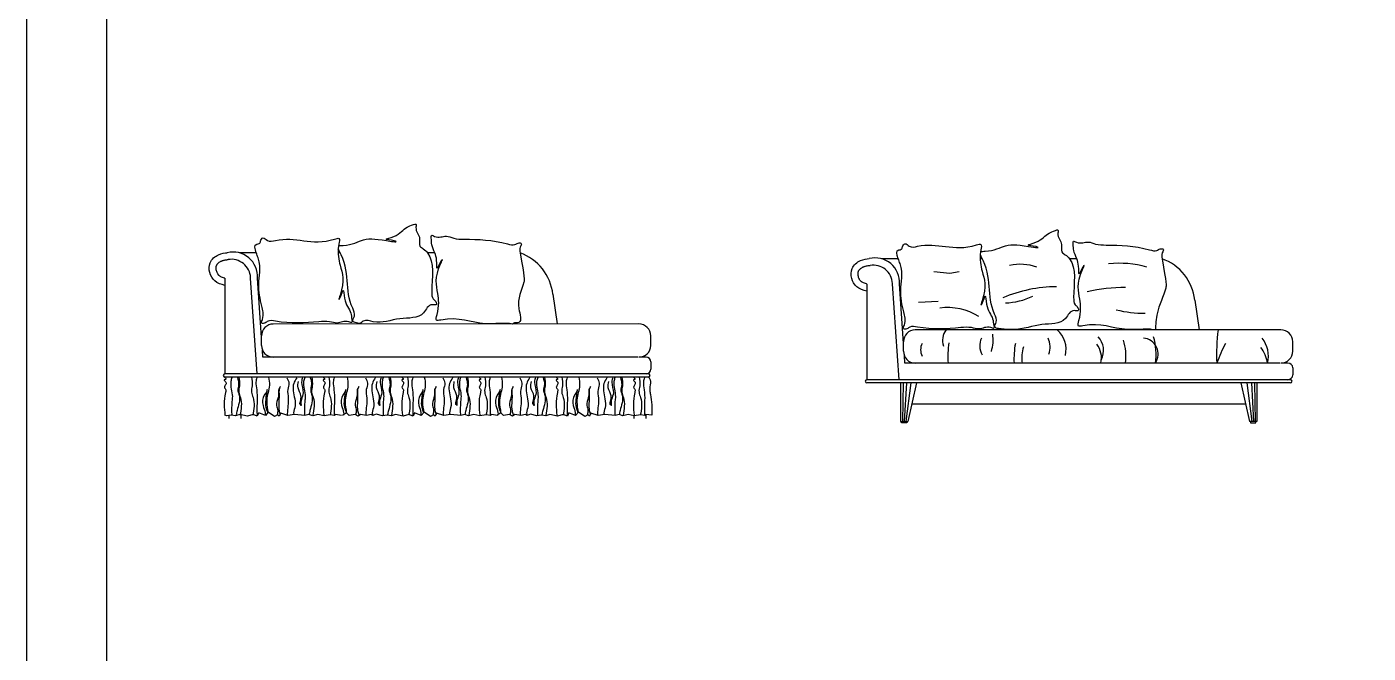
# Model space of a CAD drawing. Header units: inches. Extents: x 18.5 to 61, y 8.5 to 33.3.
# Drawn here: x 18.5 to 24.17, y 15.4 to 18.04 of the extents above; entities that cross this region are included whole.
import ezdxf

# ---------------------------------------------------------------- set-up
doc = ezdxf.new("R2010")
doc.units = ezdxf.units.IN
doc.header["$MEASUREMENT"] = 0
for name, color, linetype in [('02', 2, 'Continuous'), ('1', 1, 'Continuous'), ('4', 4, 'Continuous'), ('kadrbm', 4, 'Continuous')]:
    doc.layers.add(name, color=color, linetype=linetype)

# ---------------------------------------------------------------- blocks, each defined once
blk = doc.blocks.new('kadrbm')
at = {"layer": 'kadrbm', "color": 4}
blk.add_lwpolyline([(0, 0), (0, 24.7972), (21, 24.7972), (21, 0), (0, 0)], close=True, dxfattribs=at)
blk.add_lwpolyline([(20.6631, 0.3257), (20.6631, 24.4603), (0.3369, 24.4603), (0.3369, 0.3257), (20.6631, 0.3257)], dxfattribs=at)

msp = doc.modelspace()

# ---------------------------------------------------------------- linework, layer by layer
at = {"layer": '02'}
for p, q in [((19.8299, 17.0899), (19.8207, 17.0899)), ((22.3378, 17.0115), (22.4063, 17.0043)), ((22.4063, 17.0043), (22.4459, 17.0115)), ((19.4785, 16.579), (19.4503, 16.9834)), ((19.497, 16.7325), (19.4795, 16.9833)), ((22.2729, 16.8819), (22.3558, 16.8855)), ((21.0918, 16.7899), (19.5465, 16.7894)), ((19.4965, 16.6993), (19.4965, 16.7394)), ((19.5028, 16.6493), (19.5007, 16.6792)), ((21.0874, 16.6493), (19.5028, 16.6493)), ((21.1323, 16.579), (19.3418, 16.579)), ((21.1323, 16.5654), (19.3418, 16.5654)), ((22.2082, 16.5408), (22.2053, 16.3783)), ((22.222, 16.5408), (22.213, 16.3782)), ((22.2408, 16.5408), (22.2201, 16.3783)), ((23.6615, 16.5408), (23.6822, 16.3783)), ((23.6803, 16.5408), (23.6893, 16.3782)), ((23.6941, 16.5408), (23.697, 16.3783)), ((19.4087, 16.4062), (19.4087, 16.3899)), ((21.0704, 16.4025), (21.0704, 16.3899))]:
    msp.add_line(p, q, dxfattribs=at)
for points in [[(19.8347, 16.4039), (19.8093, 16.4075), (19.8057, 16.403), (19.787, 16.4057), (19.7611, 16.4021), (19.7353, 16.4079), (19.713, 16.4021), (19.6969, 16.4075), (19.68, 16.4039), (19.6363, 16.407), (19.6082, 16.403), (19.5776, 16.4124), (19.5713, 16.4003), (19.5642, 16.4066), (19.5517, 16.3995), (19.5249, 16.4168), (19.5129, 16.403), (19.4848, 16.4141), (19.4781, 16.4008), (19.4608, 16.407), (19.4367, 16.4003), (19.4046, 16.407), (19.3872, 16.4012), (19.3685, 16.4048), (19.3594, 16.4034)], [(20.4935, 16.4039), (20.4681, 16.4075), (20.4645, 16.403), (20.4458, 16.4057), (20.4199, 16.4021), (20.3941, 16.4079), (20.3718, 16.4021), (20.3557, 16.4075), (20.3388, 16.4039), (20.2951, 16.407), (20.267, 16.403), (20.2364, 16.4124), (20.2301, 16.4003), (20.223, 16.4066), (20.2105, 16.3995), (20.1838, 16.4168), (20.1717, 16.403), (20.1436, 16.4141), (20.1369, 16.4008), (20.1196, 16.407), (20.0955, 16.4003), (20.0634, 16.407), (20.046, 16.4012), (20.0273, 16.4048), (20.0077, 16.4017), (19.981, 16.4084), (19.9676, 16.4035), (19.96, 16.407), (19.9404, 16.4026), (19.9146, 16.407), (19.9048, 16.3999), (19.8927, 16.407), (19.8673, 16.4035), (19.8562, 16.4151), (19.8388, 16.4039)], [(21.1203, 16.4072), (21.1169, 16.403), (21.0982, 16.4057), (21.0723, 16.4021), (21.0464, 16.4079), (21.0242, 16.4021), (21.0081, 16.4075), (20.9912, 16.4039), (20.9475, 16.407), (20.9194, 16.403), (20.8887, 16.4124), (20.8825, 16.4003), (20.8754, 16.4066), (20.8629, 16.3995), (20.8361, 16.4168), (20.8241, 16.403), (20.796, 16.4141), (20.7893, 16.4008), (20.7719, 16.407), (20.7479, 16.4003), (20.7158, 16.407), (20.6984, 16.4012), (20.6797, 16.4048), (20.6601, 16.4017), (20.6334, 16.4084), (20.62, 16.4035), (20.6124, 16.407), (20.5928, 16.4026), (20.567, 16.407), (20.5572, 16.3999), (20.5451, 16.407), (20.5197, 16.4035), (20.5086, 16.4151), (20.4912, 16.4039)]]:
    msp.add_lwpolyline(points, dxfattribs=at)
for centre, radius, start, end in [((19.3763, 16.9902), 0.1034, 356.197, 103.7834), ((19.369, 16.9813), 0.0815, 2.728, 99.6482), ((22.7037, 16.8318), 0.2098, 70.4417, 102.4151), ((23.12, 16.6104), 0.4357, 74.1568, 95.6974), ((22.8577, 16.368), 0.5787, 90.0881, 113.2004), ((22.6274, 17.1766), 0.2986, 272.5346, 295.5021), ((23.1384, 16.297), 0.6462, 89.078, 103.5857), ((22.3961, 16.6091), 0.2498, 57.8969, 97.6051), ((23.2256, 17.3122), 0.4771, 255.8688, 270.7292), ((19.5465, 16.7394), 0.05, 90, 180), ((22.4552, 16.7189), 0.08, 144.932, 196.4008), ((22.6087, 16.6976), 0.0768, 154.9939, 209.5933), ((22.4198, 16.723), 0.169, 343.0509, 8.1402), ((22.7445, 16.693), 0.085, 338.9541, 25.824), ((22.7869, 16.6822), 0.1103, 346.7249, 48.626), ((22.9721, 16.6778), 0.0836, 332.5258, 43.8262), ((23.2187, 16.6627), 0.0676, 325.7561, 85.4332), ((23.0303, 16.6619), 0.2473, 351.3443, 17.3668), ((24.3615, 16.6619), 0.8282, 172.8354, 182.5751), ((23.6318, 16.6548), 0.1204, 345.4814, 38.6724), ((19.5465, 16.6993), 0.05, 180, 270), ((22.3445, 16.6808), 0.0623, 154.5603, 205.4397), ((22.9558, 16.6492), 0.5582, 173.7115, 182.5204), ((23.0525, 16.6408), 0.3756, 169.7598, 182.457), ((22.9028, 16.6436), 0.1927, 164.9976, 185.6337), ((22.9552, 16.6478), 0.0914, 345.333, 38.5238), ((22.9339, 16.6548), 0.2161, 351.9736, 17.9965), ((24.1166, 16.4166), 0.6185, 151.9463, 160.3471), ((23.6057, 16.6028), 0.1442, 8.7294, 37.534)]:
    msp.add_arc(centre, radius, start, end, dxfattribs=at)
for points, knots in [([(19.8224, 17.1194), (19.8178, 17.0854), (19.8304, 17.0227), (19.8515, 16.9695), (19.8199, 16.887), (19.8352, 16.9098), (19.8437, 16.9511), (19.8452, 16.8762), (19.8742, 16.8481), (19.8772, 16.8154), (19.8814, 16.7918), (19.8493, 16.8081), (19.8226, 16.7871), (19.7799, 16.8023), (19.6927, 16.7946), (19.6119, 16.7893), (19.527, 16.807), (19.5134, 16.7924), (19.4924, 16.7907), (19.5094, 16.8267), (19.4941, 16.8745), (19.4769, 16.9681), (19.4987, 17.0261), (19.4771, 17.083), (19.4748, 17.0893)], [370.206043, 370.206043, 370.206043, 370.206043, 453.543232, 579.548959, 598.661984, 608.130698, 642.263531, 676.792607, 745.058323, 774.409191, 784.909668, 798.311214, 848.525896, 880.500706, 925.183443, 1109.189831, 1140.730518, 1156.051564, 1169.193485, 1185.16203, 1241.266677, 1333.852149, 1446.04936, 1462.057866, 1462.057866, 1462.057866, 1462.057866]), ([(20.1987, 17.0897), (20.2292, 17.05), (20.2135, 16.9729), (20.2164, 16.8972), (20.2333, 16.887), (20.2395, 16.8665), (20.2019, 16.8776), (20.1786, 16.8081), (20.0729, 16.8224), (19.995, 16.7842), (19.9319, 16.8121), (19.9119, 16.7874), (19.9015, 16.7945), (19.8975, 16.7946), (19.8919, 16.7948), (19.875, 16.8017), (19.8968, 16.8272), (19.8419, 16.925), (19.876, 17.0095), (19.8223, 17.1042), (19.8211, 17.1066)], [916.717927, 916.717927, 916.717927, 916.717927, 1075.243888, 1106.784575, 1122.10562, 1135.247541, 1151.216087, 1201.814713, 1304.807463, 1418.176202, 1460.948301, 1480.954765, 1492.697554, 1492.697554, 1492.697554, 1509.51471, 1530.699012, 1564.868186, 1814.6209, 1821.643345, 1821.643345, 1821.643345, 1821.643345]), ([(20.5894, 17.0899), (20.609, 16.9844), (20.6017, 16.9375), (20.5667, 16.8851), (20.6006, 16.7975), (20.5733, 16.794), (20.5627, 16.7954), (20.5613, 16.7916), (20.5602, 16.7885), (20.5456, 16.7917), (20.5118, 16.7933), (20.4026, 16.782), (20.3267, 16.8244), (20.2294, 16.8006), (20.2493, 16.8589), (20.2421, 16.9321), (20.2256, 16.9885), (20.265, 17.0676), (20.2475, 17.0463), (20.2351, 17.006), (20.2391, 17.0588), (20.2326, 17.081), (20.2292, 17.0897)], [2709.728027, 2709.728027, 2709.728027, 2709.728027, 2738.965503, 2852.334242, 2910.325586, 2921.162055, 2933.336293, 2933.336293, 2933.336293, 2943.263043, 2964.346679, 3052.259872, 3240.706927, 3259.292027, 3282.918119, 3372.326814, 3498.332541, 3517.445566, 3526.914279, 3561.047112, 3595.576189, 3623.562661, 3623.562661, 3623.562661, 3623.562661]), ([(19.3418, 16.9828), (19.3411, 16.983), (19.3405, 16.9832), (19.3368, 16.9843), (19.3339, 16.9853), (19.3289, 16.9872), (19.3266, 16.9882), (19.3232, 16.9899), (19.3219, 16.9907), (19.3202, 16.9918), (19.3197, 16.9922), (19.3189, 16.9928), (19.3186, 16.9931), (19.318, 16.9935), (19.3178, 16.9937), (19.3173, 16.9942), (19.3171, 16.9944), (19.3164, 16.9951), (19.3159, 16.9956), (19.3145, 16.9971), (19.3136, 16.9983), (19.3118, 17.001), (19.3109, 17.0024), (19.3089, 17.0061), (19.3079, 17.0085), (19.3063, 17.0134), (19.3056, 17.0159), (19.3048, 17.0209), (19.3046, 17.0234), (19.3046, 17.028), (19.3048, 17.0301), (19.3053, 17.0329), (19.3055, 17.0337), (19.306, 17.0353), (19.3063, 17.0361), (19.3069, 17.0377), (19.3073, 17.0385), (19.3083, 17.0403), (19.3088, 17.0411), (19.3105, 17.0434), (19.3117, 17.0448), (19.3144, 17.0474), (19.3159, 17.0488), (19.3191, 17.0512), (19.3209, 17.0523), (19.3234, 17.0538), (19.3242, 17.0542), (19.3255, 17.0548), (19.326, 17.0551), (19.3269, 17.0555), (19.3273, 17.0557), (19.3281, 17.056), (19.3285, 17.0561), (19.3298, 17.0566), (19.3306, 17.0569), (19.3332, 17.0578), (19.335, 17.0583), (19.339, 17.0592), (19.3413, 17.0597), (19.3459, 17.0605), (19.3483, 17.0608), (19.3522, 17.0613), (19.3537, 17.0615), (19.3553, 17.0617)], [8.378407, 8.378407, 8.378407, 8.378407, 10.608959, 10.608959, 21.217919, 21.217919, 31.826878, 31.826878, 39.763904, 39.763904, 43.569731, 43.569731, 46.202306, 46.202306, 48.178838, 48.178838, 50.155371, 50.155371, 54.108435, 54.108435, 62.014564, 62.014564, 69.920692, 69.920692, 81.251969, 81.251969, 92.583246, 92.583246, 103.914523, 103.914523, 115.2458, 115.2458, 120.122205, 120.122205, 125.819762, 125.819762, 132.008935, 132.008935, 138.198107, 138.198107, 147.888698, 147.888698, 157.579289, 157.579289, 167.26988, 167.26988, 171.36531, 171.36531, 174.311089, 174.311089, 176.43017, 176.43017, 178.54925, 178.54925, 182.787412, 182.787412, 191.263735, 191.263735, 201.545594, 201.545594, 211.827454, 211.827454, 218.722729, 218.722729, 218.722729, 218.722729])]:
    msp.add_open_spline(points, degree=3, knots=knots, dxfattribs=at)
for points in [[(19.3717, 16.5638), (19.3669, 16.5462), (19.3733, 16.4828), (19.3717, 16.4625), (19.3706, 16.4055)], [(19.3947, 16.5633), (19.4, 16.5339), (19.3968, 16.5078), (19.4016, 16.4892), (19.3936, 16.4241), (19.3893, 16.4055)], [(19.401, 16.5652), (19.4034, 16.5289), (19.4004, 16.5016), (19.4071, 16.4798), (19.4059, 16.404)], [(19.4548, 16.5652), (19.4572, 16.5289), (19.4542, 16.5016), (19.4609, 16.4798), (19.4597, 16.404)], [(19.4767, 16.5634), (19.473, 16.5446), (19.4761, 16.5119), (19.4773, 16.4204), (19.4779, 16.4028)], [(19.5259, 16.5645), (19.5299, 16.5312), (19.5242, 16.5007), (19.5219, 16.4265), (19.523, 16.4179), (19.5196, 16.4254), (19.515, 16.4616), (19.5201, 16.5064), (19.5207, 16.5128), (19.5196, 16.5082), (19.5081, 16.4886), (19.5029, 16.4449), (19.5115, 16.4161), (19.5115, 16.4052)], [(19.6036, 16.5622), (19.6125, 16.5394), (19.6076, 16.5137), (19.6095, 16.4771), (19.6056, 16.4098), (19.6056, 16.4038)], [(19.6452, 16.5617), (19.6329, 16.5387), (19.6367, 16.4737), (19.6372, 16.4353), (19.6329, 16.4082), (19.6335, 16.4066)], [(19.6698, 16.5649), (19.666, 16.5446), (19.6724, 16.4988), (19.665, 16.4711), (19.6639, 16.4471), (19.6639, 16.446), (19.6628, 16.4465), (19.6607, 16.4631), (19.6634, 16.486), (19.6511, 16.5206), (19.6527, 16.5467)], [(19.6794, 16.5638), (19.6746, 16.5462), (19.681, 16.4828), (19.6794, 16.4625), (19.6783, 16.4055)], [(19.7023, 16.5633), (19.7077, 16.5339), (19.7045, 16.5078), (19.7093, 16.4892), (19.7013, 16.4241), (19.697, 16.4055)], [(19.7087, 16.5652), (19.7111, 16.5289), (19.7081, 16.5016), (19.7148, 16.4798), (19.7135, 16.404)], [(19.7591, 16.564), (19.7627, 16.5555), (19.7573, 16.5537), (19.764, 16.544), (19.7615, 16.5307), (19.7585, 16.5198), (19.7627, 16.5149), (19.7627, 16.4998), (19.7603, 16.404)], [(19.7816, 16.5652), (19.784, 16.5289), (19.781, 16.5016), (19.7876, 16.4798), (19.7864, 16.404)], [(19.8034, 16.5634), (19.7998, 16.5446), (19.8028, 16.5119), (19.804, 16.4204), (19.8046, 16.4028)], [(19.858, 16.5645), (19.862, 16.5312), (19.8562, 16.5007), (19.8539, 16.4265), (19.8551, 16.4179), (19.8516, 16.4254), (19.847, 16.4616), (19.8522, 16.5064), (19.8528, 16.5128), (19.8516, 16.5082), (19.8401, 16.4886), (19.8349, 16.4449), (19.8436, 16.4161), (19.8436, 16.4052)], [(19.9357, 16.5622), (19.9446, 16.5394), (19.9396, 16.5137), (19.9416, 16.4771), (19.9376, 16.4098), (19.9376, 16.4038)], [(19.9773, 16.5617), (19.965, 16.5387), (19.9687, 16.4737), (19.9693, 16.4353), (19.965, 16.4082), (19.9655, 16.4066)], [(20.0018, 16.5649), (19.9981, 16.5446), (20.0045, 16.4988), (19.997, 16.4711), (19.996, 16.4471), (19.996, 16.446), (19.9949, 16.4465), (19.9928, 16.4631), (19.9954, 16.486), (19.9831, 16.5206), (19.9847, 16.5467)], [(20.0114, 16.5638), (20.0066, 16.5462), (20.013, 16.4828), (20.0114, 16.4625), (20.0104, 16.4055)], [(20.0344, 16.5633), (20.0397, 16.5339), (20.0365, 16.5078), (20.0413, 16.4892), (20.0333, 16.4241), (20.029, 16.4055)], [(20.0407, 16.5652), (20.0432, 16.5289), (20.0401, 16.5016), (20.0468, 16.4798), (20.0456, 16.404)], [(20.0912, 16.564), (20.0948, 16.5555), (20.0893, 16.5537), (20.096, 16.544), (20.0936, 16.5307), (20.0906, 16.5198), (20.0948, 16.5149), (20.0948, 16.4998), (20.0924, 16.404)], [(20.1136, 16.5652), (20.116, 16.5289), (20.113, 16.5016), (20.1197, 16.4798), (20.1185, 16.404)], [(20.1355, 16.5634), (20.1318, 16.5446), (20.1349, 16.5119), (20.1361, 16.4204), (20.1367, 16.4028)], [(20.1847, 16.5645), (20.1887, 16.5312), (20.183, 16.5007), (20.1807, 16.4265), (20.1818, 16.4179), (20.1784, 16.4254), (20.1738, 16.4616), (20.1789, 16.5064), (20.1795, 16.5128), (20.1784, 16.5082), (20.1669, 16.4886), (20.1617, 16.4449), (20.1703, 16.4161), (20.1703, 16.4052)], [(20.2624, 16.5622), (20.2713, 16.5394), (20.2664, 16.5137), (20.2683, 16.4771), (20.2644, 16.4098), (20.2644, 16.4038)], [(20.304, 16.5617), (20.2917, 16.5387), (20.2955, 16.4737), (20.296, 16.4353), (20.2917, 16.4082), (20.2923, 16.4066)], [(20.3286, 16.5649), (20.3248, 16.5446), (20.3312, 16.4988), (20.3238, 16.4711), (20.3227, 16.4471), (20.3227, 16.446), (20.3216, 16.4465), (20.3195, 16.4631), (20.3222, 16.486), (20.3099, 16.5206), (20.3115, 16.5467)], [(20.3382, 16.5638), (20.3334, 16.5462), (20.3398, 16.4828), (20.3382, 16.4625), (20.3371, 16.4055)], [(20.3611, 16.5633), (20.3665, 16.5339), (20.3633, 16.5078), (20.3681, 16.4892), (20.3601, 16.4241), (20.3558, 16.4055)], [(20.3675, 16.5652), (20.3699, 16.5289), (20.3669, 16.5016), (20.3736, 16.4798), (20.3723, 16.404)], [(20.4179, 16.564), (20.4215, 16.5555), (20.4161, 16.5537), (20.4228, 16.544), (20.4203, 16.5307), (20.4173, 16.5198), (20.4215, 16.5149), (20.4215, 16.4998), (20.4191, 16.404)], [(20.4404, 16.5652), (20.4428, 16.5289), (20.4398, 16.5016), (20.4464, 16.4798), (20.4452, 16.404)], [(20.4622, 16.5634), (20.4586, 16.5446), (20.4616, 16.5119), (20.4628, 16.4204), (20.4634, 16.4028)], [(20.5103, 16.5645), (20.5144, 16.5312), (20.5086, 16.5007), (20.5063, 16.4265), (20.5075, 16.4179), (20.504, 16.4254), (20.4994, 16.4616), (20.5046, 16.5064), (20.5052, 16.5128), (20.504, 16.5082), (20.4925, 16.4886), (20.4873, 16.4449), (20.496, 16.4161), (20.496, 16.4052)], [(20.588, 16.5622), (20.597, 16.5394), (20.592, 16.5137), (20.594, 16.4771), (20.59, 16.4098), (20.59, 16.4038)], [(20.6297, 16.5617), (20.6174, 16.5387), (20.6211, 16.4737), (20.6217, 16.4353), (20.6174, 16.4082), (20.6179, 16.4066)], [(20.6542, 16.5649), (20.6505, 16.5446), (20.6569, 16.4988), (20.6494, 16.4711), (20.6483, 16.4471), (20.6483, 16.446), (20.6473, 16.4465), (20.6451, 16.4631), (20.6478, 16.486), (20.6355, 16.5206), (20.6371, 16.5467)], [(20.6638, 16.5638), (20.659, 16.5462), (20.6654, 16.4828), (20.6638, 16.4625), (20.6628, 16.4055)], [(20.6868, 16.5633), (20.6921, 16.5339), (20.6889, 16.5078), (20.6937, 16.4892), (20.6857, 16.4241), (20.6814, 16.4055)], [(20.6931, 16.5652), (20.6956, 16.5289), (20.6925, 16.5016), (20.6992, 16.4798), (20.698, 16.404)], [(20.7435, 16.564), (20.7472, 16.5555), (20.7417, 16.5537), (20.7484, 16.544), (20.746, 16.5307), (20.7429, 16.5198), (20.7472, 16.5149), (20.7472, 16.4998), (20.7448, 16.404)], [(20.766, 16.5652), (20.7684, 16.5289), (20.7654, 16.5016), (20.7721, 16.4798), (20.7709, 16.404)], [(20.7879, 16.5634), (20.7842, 16.5446), (20.7872, 16.5119), (20.7885, 16.4204), (20.7891, 16.4028)], [(20.8371, 16.5645), (20.8411, 16.5312), (20.8354, 16.5007), (20.8331, 16.4265), (20.8342, 16.4179), (20.8308, 16.4254), (20.8262, 16.4616), (20.8313, 16.5064), (20.8319, 16.5128), (20.8308, 16.5082), (20.8192, 16.4886), (20.8141, 16.4449), (20.8227, 16.4161), (20.8227, 16.4052)], [(20.9148, 16.5622), (20.9237, 16.5394), (20.9188, 16.5137), (20.9207, 16.4771), (20.9168, 16.4098), (20.9168, 16.4038)], [(20.9564, 16.5617), (20.9441, 16.5387), (20.9479, 16.4737), (20.9484, 16.4353), (20.9441, 16.4082), (20.9447, 16.4066)], [(20.981, 16.5649), (20.9772, 16.5446), (20.9836, 16.4988), (20.9762, 16.4711), (20.9751, 16.4471), (20.9751, 16.446), (20.974, 16.4465), (20.9719, 16.4631), (20.9746, 16.486), (20.9623, 16.5206), (20.9639, 16.5467)], [(20.9906, 16.5638), (20.9858, 16.5462), (20.9922, 16.4828), (20.9906, 16.4625), (20.9895, 16.4055)], [(21.0135, 16.5633), (21.0189, 16.5339), (21.0157, 16.5078), (21.0205, 16.4892), (21.0124, 16.4241), (21.0082, 16.4055)], [(21.0199, 16.5652), (21.0223, 16.5289), (21.0193, 16.5016), (21.026, 16.4798), (21.0247, 16.404)], [(21.0703, 16.564), (21.0739, 16.5555), (21.0685, 16.5537), (21.0752, 16.544), (21.0727, 16.5307), (21.0697, 16.5198), (21.0739, 16.5149), (21.0739, 16.4998), (21.0715, 16.404)], [(21.0928, 16.5652), (21.0952, 16.5289), (21.0921, 16.5016), (21.0988, 16.4798), (21.0976, 16.404)], [(21.1146, 16.5634), (21.111, 16.5446), (21.114, 16.5119), (21.1152, 16.4204), (21.1158, 16.4028)], [(19.5768, 16.4058), (19.5722, 16.4234), (19.5722, 16.4867), (19.5734, 16.5184), (19.5739, 16.5201), (19.5764, 16.5257), (19.5713, 16.5176), (19.5688, 16.5015), (19.5666, 16.4788), (19.5603, 16.4454), (19.5649, 16.4251), (19.5626, 16.4064)], [(19.9088, 16.4058), (19.9043, 16.4234), (19.9043, 16.4867), (19.9054, 16.5184), (19.906, 16.5201), (19.9084, 16.5257), (19.9033, 16.5176), (19.9009, 16.5015), (19.8986, 16.4788), (19.8924, 16.4454), (19.8969, 16.4251), (19.8947, 16.4064)], [(20.2356, 16.4058), (20.231, 16.4234), (20.231, 16.4867), (20.2322, 16.5184), (20.2327, 16.5201), (20.2352, 16.5257), (20.2301, 16.5176), (20.2276, 16.5015), (20.2254, 16.4788), (20.2191, 16.4454), (20.2237, 16.4251), (20.2214, 16.4064)], [(20.5612, 16.4058), (20.5567, 16.4234), (20.5567, 16.4867), (20.5578, 16.5184), (20.5584, 16.5201), (20.5608, 16.5257), (20.5557, 16.5176), (20.5533, 16.5015), (20.551, 16.4788), (20.5448, 16.4454), (20.5493, 16.4251), (20.547, 16.4064)], [(20.888, 16.4058), (20.8834, 16.4234), (20.8834, 16.4867), (20.8846, 16.5184), (20.8851, 16.5201), (20.8876, 16.5257), (20.8825, 16.5176), (20.88, 16.5015), (20.8778, 16.4788), (20.8715, 16.4454), (20.8761, 16.4251), (20.8738, 16.4064)]]:
    msp.add_spline(points, degree=3, dxfattribs=at)
at = {"layer": '1'}
for p, q in [((22.1879, 17.0653), (22.1168, 17.0653)), ((22.055, 16.9582), (22.055, 16.5544)), ((22.1917, 16.5544), (22.1635, 16.9588)), ((22.2102, 16.7079), (22.1927, 16.9587)), ((23.4412, 16.8903), (23.4599, 16.7653)), ((23.805, 16.7652), (22.2597, 16.7648)), ((22.2097, 16.6747), (22.2097, 16.7148)), ((23.855, 16.6747), (23.855, 16.7148)), ((22.216, 16.6247), (22.2139, 16.6546)), ((23.8006, 16.6247), (22.216, 16.6247)), ((23.835, 16.6247), (23.805, 16.6247)), ((23.8455, 16.5544), (22.055, 16.5544)), ((23.855, 16.6047), (23.855, 16.5744)), ((23.8455, 16.5408), (22.055, 16.5408)), ((22.1978, 16.5408), (22.1978, 16.3782)), ((22.2651, 16.5408), (22.2283, 16.3782)), ((23.6355, 16.5408), (23.6723, 16.3782)), ((23.7028, 16.5408), (23.7028, 16.3782)), ((23.6556, 16.4516), (22.2467, 16.4516)), ((22.1978, 16.3782), (22.2283, 16.3782)), ((22.2016, 16.3716), (22.2016, 16.3781)), ((22.2237, 16.3716), (22.2016, 16.3716)), ((22.2237, 16.3781), (22.2237, 16.3716)), ((23.7028, 16.3782), (23.6723, 16.3782)), ((23.6768, 16.3781), (23.6768, 16.3716)), ((23.6768, 16.3716), (23.6989, 16.3716)), ((23.6989, 16.3716), (23.6989, 16.3781))]:
    msp.add_line(p, q, dxfattribs=at)
for centre, radius, start, end in [((22.0895, 16.9655), 0.1034, 356.197, 103.7834), ((23.2315, 16.8666), 0.211, 6.4389, 70.3018), ((22.0822, 16.9567), 0.0815, 2.728, 99.6482), ((22.2597, 16.7148), 0.05, 90, 180), ((23.8043, 16.7145), 0.0507, 0.3434, 89.171), ((22.2597, 16.6747), 0.05, 180, 270), ((23.805, 16.6747), 0.05, 270, 0), ((23.835, 16.6047), 0.02, 0, 90), ((22.055, 16.5476), 0.00679, 90, 270), ((23.835, 16.5744), 0.02, 270, 0), ((23.8455, 16.5476), 0.00679, 270, 90)]:
    msp.add_arc(centre, radius, start, end, dxfattribs=at)
for points, knots in [([(22.055, 16.9279), (22.0395, 16.9323), (21.9979, 16.944), (21.9765, 17.0198), (22.0263, 17.0617), (22.0554, 17.0648), (22.0649, 17.066)], [0, 0, 0, 0, 47.018171, 125.872285, 174.952717, 218.722729, 218.722729, 218.722729, 218.722729]), ([(22.055, 16.9582), (22.0543, 16.9584), (22.0537, 16.9586), (22.05, 16.9597), (22.0472, 16.9606), (22.0421, 16.9626), (22.0398, 16.9635), (22.0364, 16.9653), (22.0352, 16.966), (22.0335, 16.9672), (22.0329, 16.9675), (22.0321, 16.9682), (22.0318, 16.9684), (22.0312, 16.9689), (22.031, 16.9691), (22.0306, 16.9695), (22.0303, 16.9697), (22.0296, 16.9704), (22.0292, 16.9709), (22.0277, 16.9725), (22.0268, 16.9737), (22.025, 16.9763), (22.0241, 16.9778), (22.0222, 16.9815), (22.0212, 16.9839), (22.0195, 16.9888), (22.0189, 16.9913), (22.018, 16.9963), (22.0178, 16.9987), (22.0178, 17.0034), (22.018, 17.0055), (22.0185, 17.0083), (22.0187, 17.0091), (22.0192, 17.0107), (22.0195, 17.0115), (22.0201, 17.0131), (22.0205, 17.0139), (22.0215, 17.0156), (22.0221, 17.0165), (22.0237, 17.0187), (22.0249, 17.0201), (22.0276, 17.0228), (22.0291, 17.0241), (22.0324, 17.0266), (22.0341, 17.0277), (22.0366, 17.0291), (22.0374, 17.0295), (22.0387, 17.0302), (22.0392, 17.0304), (22.0402, 17.0309), (22.0406, 17.031), (22.0414, 17.0314), (22.0418, 17.0315), (22.043, 17.032), (22.0438, 17.0323), (22.0464, 17.0331), (22.0482, 17.0336), (22.0523, 17.0346), (22.0545, 17.0351), (22.0592, 17.0358), (22.0615, 17.0362), (22.0654, 17.0367), (22.067, 17.0369), (22.0686, 17.0371)], [8.378407, 8.378407, 8.378407, 8.378407, 10.608959, 10.608959, 21.217919, 21.217919, 31.826878, 31.826878, 39.763904, 39.763904, 43.569731, 43.569731, 46.202306, 46.202306, 48.178838, 48.178838, 50.155371, 50.155371, 54.108435, 54.108435, 62.014564, 62.014564, 69.920692, 69.920692, 81.251969, 81.251969, 92.583246, 92.583246, 103.914523, 103.914523, 115.2458, 115.2458, 120.122205, 120.122205, 125.819762, 125.819762, 132.008935, 132.008935, 138.198107, 138.198107, 147.888698, 147.888698, 157.579289, 157.579289, 167.26988, 167.26988, 171.36531, 171.36531, 174.311089, 174.311089, 176.43017, 176.43017, 178.54925, 178.54925, 182.787412, 182.787412, 191.263735, 191.263735, 201.545594, 201.545594, 211.827454, 211.827454, 218.722729, 218.722729, 218.722729, 218.722729])]:
    msp.add_open_spline(points, degree=3, knots=knots, dxfattribs=at)
at = {"layer": '4'}
for p, q in [((19.4746, 17.0899), (19.4036, 17.0899)), ((20.2292, 17.0899), (20.1986, 17.0899)), ((22.5432, 17.0653), (22.5339, 17.0653)), ((22.9424, 17.0653), (22.9118, 17.0653)), ((19.3418, 16.9828), (19.3418, 16.579)), ((20.728, 16.9149), (20.7467, 16.7899)), ((21.1418, 16.6993), (21.1418, 16.7394)), ((21.1218, 16.6493), (21.0918, 16.6493)), ((21.1418, 16.6293), (21.1418, 16.599)), ((19.3587, 16.4032), (19.3587, 16.3899)), ((21.1204, 16.4075), (21.1204, 16.3899))]:
    msp.add_line(p, q, dxfattribs=at)
for points in [[(19.3587, 16.4032), (19.3489, 16.4017), (19.3422, 16.404)], [(21.1465, 16.4043), (21.1204, 16.4075)]]:
    msp.add_lwpolyline(points, dxfattribs=at)
for centre, radius, start, end in [((20.5183, 16.8912), 0.211, 6.4389, 70.3018), ((21.091, 16.7391), 0.0507, 0.3434, 89.171), ((21.0918, 16.6993), 0.05, 270, 0), ((21.1218, 16.6293), 0.02, 0, 90), ((19.3418, 16.5722), 0.00679, 90, 270), ((21.1218, 16.599), 0.02, 270, 0), ((21.1323, 16.5722), 0.00679, 270, 90)]:
    msp.add_arc(centre, radius, start, end, dxfattribs=at)
for points, knots in [([(19.8225, 17.1194), (19.827, 17.1211), (19.8756, 17.1205), (19.9384, 17.1583), (19.9895, 17.1465), (20.0727, 17.135), (20.0472, 17.1452), (20.005, 17.1451), (20.078, 17.162), (20.0995, 17.1961), (20.1309, 17.2058), (20.1531, 17.2149), (20.1435, 17.1799), (20.1733, 17.1602), (20.1587, 17.1192), (20.1834, 17.106), (20.1937, 17.0962), (20.1986, 17.0899)], [1839.955178, 1839.955178, 1839.955178, 1839.955178, 1856.832092, 1946.240786, 2064.898519, 2084.011544, 2093.480258, 2127.613091, 2162.142167, 2230.407883, 2259.758751, 2270.259228, 2283.660774, 2333.875456, 2365.850266, 2383.935053, 2409.224917, 2409.224917, 2409.224917, 2409.224917]), ([(22.5357, 17.0948), (22.5402, 17.0964), (22.5888, 17.0959), (22.6517, 17.1337), (22.7027, 17.1219), (22.7859, 17.1104), (22.7604, 17.1206), (22.7182, 17.1205), (22.7912, 17.1374), (22.8127, 17.1715), (22.8441, 17.1812), (22.8663, 17.1902), (22.8567, 17.1553), (22.8865, 17.1356), (22.8719, 17.0946), (22.8966, 17.0814), (22.9069, 17.0716), (22.9118, 17.0653)], [1839.955178, 1839.955178, 1839.955178, 1839.955178, 1856.832092, 1946.240786, 2064.898519, 2084.011544, 2093.480258, 2127.613091, 2162.142167, 2230.407883, 2259.758751, 2270.259228, 2283.660774, 2333.875456, 2365.850266, 2383.935053, 2409.224917, 2409.224917, 2409.224917, 2409.224917]), ([(19.4746, 17.0899), (19.4682, 17.1082), (19.4631, 17.1281), (19.4891, 17.1275), (19.4915, 17.1363), (19.4924, 17.1401), (19.4938, 17.1455), (19.504, 17.1606), (19.5245, 17.134), (19.6315, 17.1675), (19.7104, 17.1147), (19.8299, 17.1562), (19.8247, 17.1342), (19.8228, 17.1219), (19.8225, 17.1194)], [1462.541423, 1462.541423, 1462.541423, 1462.541423, 1504.040704, 1514.877172, 1526.619961, 1526.619961, 1526.619961, 1543.437117, 1564.621419, 1598.790593, 1848.543307, 1867.128407, 1890.754499, 1896.807941, 1896.807941, 1896.807941, 1896.807941]), ([(20.2292, 17.0899), (20.2244, 17.1024), (20.2146, 17.12), (20.2147, 17.1443), (20.2127, 17.1682), (20.2432, 17.1489), (20.2717, 17.1673), (20.3128, 17.1481), (20.4003, 17.1475), (20.4812, 17.1451), (20.5642, 17.1195), (20.579, 17.1327), (20.6003, 17.1324), (20.5863, 17.1108), (20.5882, 17.0976), (20.5894, 17.0899)], [2205.306284, 2205.306284, 2205.306284, 2205.306284, 2245.432988, 2274.783856, 2285.284333, 2298.685879, 2348.900561, 2380.875371, 2425.558108, 2609.564496, 2641.105183, 2656.426229, 2669.56815, 2685.536695, 2709.720565, 2709.720565, 2709.720565, 2709.720565]), ([(22.1879, 17.0653), (22.1814, 17.0836), (22.1763, 17.1035), (22.2023, 17.1028), (22.2047, 17.1116), (22.2057, 17.1154), (22.207, 17.1209), (22.2173, 17.136), (22.2377, 17.1094), (22.3448, 17.1429), (22.4236, 17.09), (22.5431, 17.1315), (22.5379, 17.1096), (22.536, 17.0972), (22.5357, 17.0948)], [1462.541423, 1462.541423, 1462.541423, 1462.541423, 1504.040704, 1514.877172, 1526.619961, 1526.619961, 1526.619961, 1543.437117, 1564.621419, 1598.790593, 1848.543307, 1867.128407, 1890.754499, 1896.807941, 1896.807941, 1896.807941, 1896.807941]), ([(22.9424, 17.0653), (22.9376, 17.0778), (22.9278, 17.0954), (22.9279, 17.1197), (22.9259, 17.1436), (22.9564, 17.1243), (22.9849, 17.1426), (23.026, 17.1235), (23.1135, 17.1229), (23.1944, 17.1205), (23.2774, 17.0949), (23.2922, 17.1081), (23.3135, 17.1078), (23.2995, 17.0862), (23.3014, 17.073), (23.3026, 17.0653)], [2205.306284, 2205.306284, 2205.306284, 2205.306284, 2245.432988, 2274.783856, 2285.284333, 2298.685879, 2348.900561, 2380.875371, 2425.558108, 2609.564496, 2641.105183, 2656.426229, 2669.56815, 2685.536695, 2709.720565, 2709.720565, 2709.720565, 2709.720565]), ([(19.3418, 16.9525), (19.3262, 16.9569), (19.2846, 16.9686), (19.2633, 17.0444), (19.3131, 17.0864), (19.3422, 17.0894), (19.3516, 17.0906)], [0, 0, 0, 0, 47.018171, 125.872285, 174.952717, 218.722729, 218.722729, 218.722729, 218.722729]), ([(22.5357, 17.0947), (22.531, 17.0608), (22.5436, 16.998), (22.5648, 16.9449), (22.5331, 16.8623), (22.5484, 16.8852), (22.557, 16.9265), (22.5585, 16.8516), (22.5874, 16.8235), (22.5904, 16.7908), (22.5946, 16.7672), (22.5625, 16.7835), (22.5358, 16.7625), (22.4931, 16.7777), (22.4059, 16.77), (22.3251, 16.7647), (22.2402, 16.7823), (22.2266, 16.7678), (22.2056, 16.7661), (22.2226, 16.8021), (22.2073, 16.8498), (22.1902, 16.9435), (22.212, 17.0015), (22.1903, 17.0584), (22.188, 17.0647)], [370.206043, 370.206043, 370.206043, 370.206043, 453.543232, 579.548959, 598.661984, 608.130698, 642.263531, 676.792607, 745.058323, 774.409191, 784.909668, 798.311214, 848.525896, 880.500706, 925.183443, 1109.189831, 1140.730518, 1156.051564, 1169.193485, 1185.16203, 1241.266677, 1333.852149, 1446.04936, 1462.057866, 1462.057866, 1462.057866, 1462.057866]), ([(22.6108, 16.77), (22.6052, 16.7702), (22.5882, 16.7771), (22.6101, 16.8026), (22.5551, 16.9004), (22.5892, 16.9849), (22.5355, 17.0795), (22.5343, 17.082)], [1492.697554, 1492.697554, 1492.697554, 1492.697554, 1509.51471, 1530.699012, 1564.868186, 1814.6209, 1821.643345, 1821.643345, 1821.643345, 1821.643345]), ([(22.9119, 17.0651), (22.9425, 17.0254), (22.9267, 16.9483), (22.9297, 16.8726), (22.9466, 16.8624), (22.9527, 16.8419), (22.9152, 16.853), (22.8919, 16.7834), (22.7861, 16.7978), (22.7083, 16.7596), (22.6108, 16.77), (22.6108, 16.77), (22.6108, 16.77), (22.6108, 16.77)], [916.717927, 916.717927, 916.717927, 916.717927, 1075.243888, 1106.784575, 1122.10562, 1135.247541, 1151.216087, 1201.814713, 1304.807463, 1418.176202, 1460.948301, 1480.954765, 1492.697554, 1492.697554, 1492.697554, 1492.697554]), ([(23.2745, 16.767), (23.2735, 16.7638), (23.2589, 16.7671), (23.2251, 16.7687), (23.1158, 16.7574), (23.04, 16.7998), (22.9426, 16.776), (22.9625, 16.8343), (22.9553, 16.9075), (22.9388, 16.9638), (22.9782, 17.043), (22.9608, 17.0217), (22.9483, 16.9814), (22.9523, 17.0341), (22.9458, 17.0563), (22.9425, 17.0651)], [2933.336293, 2933.336293, 2933.336293, 2933.336293, 2943.263043, 2964.346679, 3052.259872, 3240.706927, 3259.292027, 3282.918119, 3372.326814, 3498.332541, 3517.445566, 3526.914279, 3561.047112, 3595.576189, 3623.562661, 3623.562661, 3623.562661, 3623.562661]), ([(23.3026, 17.0653), (23.3222, 16.9597), (23.315, 16.9128), (23.2799, 16.8605), (23.2745, 16.767), (23.2745, 16.767), (23.2745, 16.767), (23.2745, 16.767)], [2709.728027, 2709.728027, 2709.728027, 2709.728027, 2738.965503, 2852.334242, 2910.325586, 2921.162055, 2933.336293, 2933.336293, 2933.336293, 2933.336293])]:
    msp.add_open_spline(points, degree=3, knots=knots, dxfattribs=at)
for points in [[(19.3418, 16.5654), (19.3446, 16.5555), (19.3392, 16.5537), (19.3459, 16.544), (19.3434, 16.5307), (19.3404, 16.5198), (19.3446, 16.5149), (19.3446, 16.4998), (19.3422, 16.404)], [(21.1323, 16.5654), (21.1393, 16.5534), (21.14, 16.5403), (21.1374, 16.5096), (21.1406, 16.4919), (21.1465, 16.4043)]]:
    msp.add_spline(points, degree=3, dxfattribs=at)

# ---------------------------------------------------------------- block references
at = {"layer": 'kadrbm'}
msp.add_blockref('kadrbm', (18.5047, 8.4798), dxfattribs=at)

doc.saveas('drawing.dxf')
